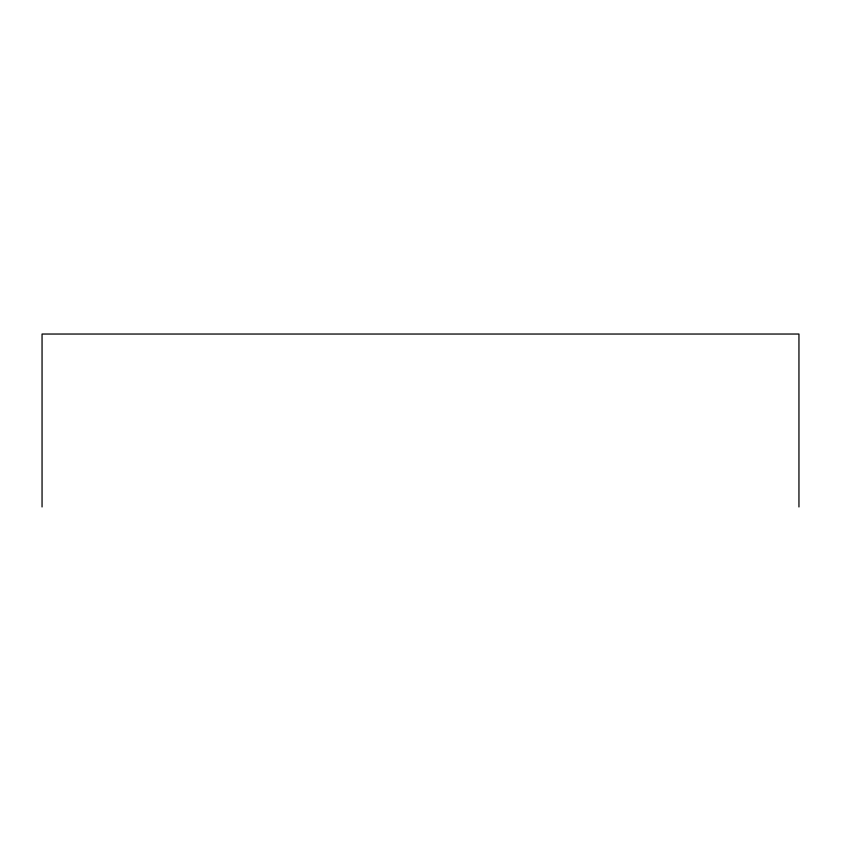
<?xml version="1.0" encoding="UTF-8"?>
<svg xmlns="http://www.w3.org/2000/svg" width="841" height="841" viewBox="0 0 841 841"><rect width="100%" height="100%" fill="white"/><g stroke="black" fill="none" stroke-linecap="round" stroke-linejoin="round"><path stroke-width="1.26" d="M798.95 506.965L798.95 334.035L42.05 334.035L42.05 506.965"/></g></svg>
